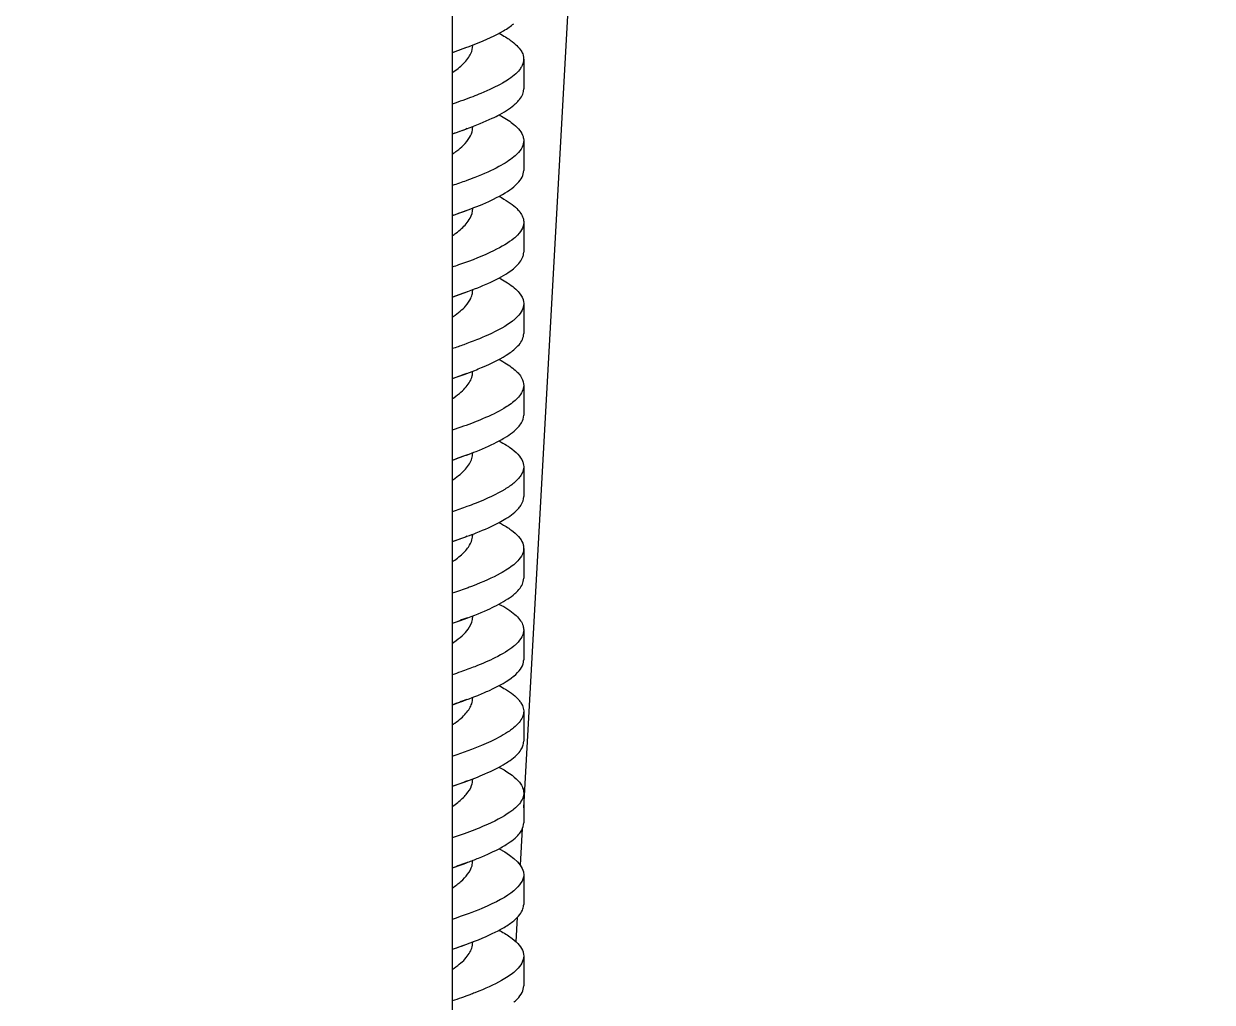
# Model space of a CAD drawing. Header units: millimetres. Extents: x 129 to 6329, y 33 to 3553.
# Drawn here: x 4556.4 to 4614.6, y 887.8 to 935.8 of the extents above; entities that cross this region are included whole.
import ezdxf

# ---------------------------------------------------------------- set-up
doc = ezdxf.new("R2010")
doc.units = ezdxf.units.MM
doc.layers.add('vistasIsometricas', color=255, linetype='Continuous')

msp = doc.modelspace()

# ---------------------------------------------------------------- linework, layer by layer
at = {"layer": 'vistasIsometricas', "extrusion": (0, 1, 0)}
for p, q in [((4577.379, 1055.264), (4577.379, 777.92)), ((4580.879, 897.382), (4589.65, 1055.262)), ((4578.379, 934.773), (4578.379, 934.793)), ((4580.879, 934.103), (4580.879, 932.639)), ((4578.379, 930.773), (4578.379, 930.793)), ((4580.879, 930.103), (4580.879, 928.639)), ((4578.379, 926.773), (4578.379, 926.793)), ((4580.879, 926.103), (4580.879, 924.639)), ((4578.379, 922.773), (4578.379, 922.793)), ((4580.879, 922.103), (4580.879, 920.639)), ((4578.379, 918.773), (4578.379, 918.793)), ((4580.879, 918.103), (4580.879, 916.639)), ((4578.379, 914.773), (4578.379, 914.793)), ((4580.879, 914.103), (4580.879, 912.639)), ((4578.379, 910.773), (4578.379, 910.793)), ((4580.879, 910.103), (4580.879, 908.639)), ((4578.379, 906.773), (4578.379, 906.793)), ((4580.879, 906.103), (4580.879, 904.639)), ((4578.379, 902.773), (4578.379, 902.793)), ((4580.879, 902.103), (4580.879, 900.639)), ((4578.379, 898.773), (4578.379, 898.793)), ((4580.879, 898.103), (4580.879, 896.639)), ((4580.722, 894.557), (4580.823, 896.368)), ((4578.379, 894.773), (4578.379, 894.793)), ((4580.879, 894.103), (4580.879, 892.639)), ((4580.668, 893.577), (4580.668, 893.577)), ((4580.513, 890.797), (4580.581, 892.014)), ((4578.379, 890.773), (4578.379, 890.793)), ((4580.879, 890.103), (4580.879, 888.639)), ((4580.432, 889.337), (4580.432, 889.337))]:
    msp.add_line(p, q, dxfattribs=at)
at = {"layer": 'vistasIsometricas'}
msp.add_circle((4757.479, 1010.469), 259.373, dxfattribs=at)
for points, knots in [([(4577.379, 934.435), (4577.745, 934.558), (4578.089, 934.681), (4578.406, 934.804), (4578.432, 934.814), (4578.459, 934.824), (4578.485, 934.835), (4579.044, 935.054), (4579.518, 935.274), (4579.891, 935.494), (4580.085, 935.608), (4580.252, 935.723), (4580.39, 935.838)], [0.262816555, 0.262816555, 0.262816555, 0.262816555, 0.26334826, 0.26334826, 0.26334826, 0.263392943, 0.263392943, 0.263392943, 0.264343134, 0.264343134, 0.264343134, 0.264838028, 0.264838028, 0.264838028, 0.264838028]), ([(4579.672, 935.371), (4579.785, 935.311), (4579.89, 935.251), (4580.071, 935.139), (4580.148, 935.088), (4580.463, 934.862), (4580.64, 934.689), (4580.794, 934.444), (4580.827, 934.373), (4580.9, 934.133), (4580.886, 933.965), (4580.783, 933.746), (4580.754, 933.697), (4580.599, 933.473), (4580.41, 933.3), (4580.059, 933.06), (4579.952, 932.993), (4579.54, 932.756), (4579.186, 932.587), (4578.652, 932.365), (4578.52, 932.312), (4578.073, 932.139), (4577.737, 932.019), (4577.379, 931.899)], [9.3135391, 9.3135391, 9.3135391, 9.3135391, 9.3501627, 9.3501627, 9.381288, 9.381288, 9.4865967, 9.4865967, 9.5296409, 9.5296409, 9.6319803, 9.6319803, 9.6619946, 9.6619946, 9.7672038, 9.7672038, 9.807681, 9.807681, 9.9105933, 9.9105933, 9.9425042, 9.9425042, 10.0154294, 10.0154294, 10.0154294, 10.0154294]), ([(4577.379, 933.44), (4577.48, 933.509), (4577.573, 933.577), (4577.754, 933.721), (4577.839, 933.796), (4578.09, 934.043), (4578.216, 934.213), (4578.349, 934.512), (4578.378, 934.639), (4578.379, 934.769), (4578.379, 934.771), (4578.379, 934.773)], [-1.9501897, -1.9501897, -1.9501897, -1.9501897, -1.9182558, -1.9182558, -1.8832244, -1.8832244, -1.8035595, -1.8035595, -1.7441997, -1.7441997, -1.7432229, -1.7432229, -1.7432229, -1.7432229]), ([(4577.379, 930.435), (4577.468, 930.465), (4577.555, 930.494), (4577.79, 930.576), (4577.934, 930.627), (4578.546, 930.852), (4578.966, 931.025), (4579.464, 931.263), (4579.591, 931.327), (4580.023, 931.562), (4580.276, 931.732), (4580.526, 931.957), (4580.58, 932.011), (4580.778, 932.238), (4580.862, 932.41), (4580.878, 932.602), (4580.879, 932.621), (4580.879, 932.639)], [7.826063, 7.826063, 7.826063, 7.826063, 7.8441375, 7.8441375, 7.8753774, 7.8753774, 7.9803947, 7.9803947, 8.0195521, 8.0195521, 8.1227716, 8.1227716, 8.1556066, 8.1556066, 8.2603029, 8.2603029, 8.2716982, 8.2716982, 8.2716982, 8.2716982]), ([(4579.672, 931.371), (4579.712, 931.35), (4579.75, 931.329), (4579.788, 931.308), (4580.03, 931.172), (4580.235, 931.035), (4580.398, 930.899), (4580.636, 930.701), (4580.787, 930.503), (4580.848, 930.305), (4580.858, 930.273), (4580.865, 930.24), (4580.871, 930.208), (4580.908, 929.978), (4580.822, 929.748), (4580.617, 929.518), (4580.553, 929.446), (4580.478, 929.374), (4580.39, 929.302)], [0.741625451, 0.741625451, 0.741625451, 0.741625451, 0.741716702, 0.741716702, 0.741716702, 0.742306079, 0.742306079, 0.742306079, 0.74316179, 0.74316179, 0.74316179, 0.743300948, 0.743300948, 0.743300948, 0.744295821, 0.744295821, 0.744295821, 0.744606877, 0.744606877, 0.744606877, 0.744606877]), ([(4577.379, 929.44), (4577.46, 929.495), (4577.537, 929.551), (4577.723, 929.694), (4577.826, 929.783), (4578.045, 929.998), (4578.148, 930.125), (4578.299, 930.379), (4578.347, 930.505), (4578.375, 930.679), (4578.379, 930.726), (4578.379, 930.773)], [-3.8175177, -3.8175177, -3.8175177, -3.8175177, -3.7917103, -3.7917103, -3.7506365, -3.7506365, -3.6913613, -3.6913613, -3.6325607, -3.6325607, -3.610575, -3.610575, -3.610575, -3.610575]), ([(4580.39, 929.302), (4580.199, 929.143), (4579.953, 928.985), (4579.656, 928.827), (4579.326, 928.651), (4578.933, 928.475), (4578.485, 928.299), (4578.348, 928.245), (4578.205, 928.191), (4578.058, 928.137), (4577.842, 928.057), (4577.615, 927.978), (4577.379, 927.899)], [0.744606879, 0.744606879, 0.744606879, 0.744606879, 0.745290713, 0.745290713, 0.745290713, 0.746051964, 0.746051964, 0.746051964, 0.746285591, 0.746285591, 0.746285591, 0.746628404, 0.746628404, 0.746628404, 0.746628404]), ([(4580.391, 927.838), (4580.649, 928.051), (4580.806, 928.264), (4580.872, 928.532), (4580.879, 928.586), (4580.879, 928.639)], [0.0000129, 0.0000129, 0.0000129, 0.0000129, 0.1295757, 0.1295757, 0.162141, 0.162141, 0.162141, 0.162141]), ([(4577.379, 926.435), (4577.485, 926.47), (4577.589, 926.506), (4577.691, 926.542), (4578.114, 926.689), (4578.498, 926.835), (4578.839, 926.979), (4579.041, 927.064), (4579.227, 927.148), (4579.399, 927.232), (4579.82, 927.437), (4580.151, 927.639), (4580.391, 927.838)], [0.248029667, 0.248029667, 0.248029667, 0.248029667, 0.24814667, 0.24814667, 0.24814667, 0.248632566, 0.248632566, 0.248632566, 0.248918796, 0.248918796, 0.248918796, 0.249620553, 0.249620553, 0.249620553, 0.249620553]), ([(4579.672, 927.371), (4579.712, 927.35), (4579.75, 927.329), (4579.788, 927.308), (4580.108, 927.128), (4580.362, 926.948), (4580.543, 926.768), (4580.698, 926.614), (4580.8, 926.459), (4580.848, 926.305), (4580.871, 926.229), (4580.882, 926.153), (4580.879, 926.077), (4580.869, 925.847), (4580.737, 925.617), (4580.488, 925.386), (4580.457, 925.358), (4580.425, 925.33), (4580.391, 925.302)], [0.747405753, 0.747405753, 0.747405753, 0.747405753, 0.747497027, 0.747497027, 0.747497027, 0.748275316, 0.748275316, 0.748275316, 0.748942114, 0.748942114, 0.748942114, 0.7492702, 0.7492702, 0.7492702, 0.75026507, 0.75026507, 0.75026507, 0.750387201, 0.750387201, 0.750387201, 0.750387201]), ([(4577.379, 925.44), (4577.439, 925.481), (4577.496, 925.522), (4577.756, 925.715), (4577.926, 925.868), (4578.135, 926.114), (4578.199, 926.206), (4578.336, 926.456), (4578.379, 926.615), (4578.379, 926.773)], [-4.3600076, -4.3600076, -4.3600076, -4.3600076, -4.3410546, -4.3410546, -4.2697397, -4.2697397, -4.2268799, -4.2268799, -4.1530318, -4.1530318, -4.1530318, -4.1530318]), ([(4580.391, 925.302), (4580.146, 925.1), (4579.813, 924.898), (4579.399, 924.696), (4578.927, 924.466), (4578.351, 924.236), (4577.691, 924.006), (4577.589, 923.97), (4577.485, 923.934), (4577.379, 923.899)], [0.750387203, 0.750387203, 0.750387203, 0.750387203, 0.751259949, 0.751259949, 0.751259949, 0.752254843, 0.752254843, 0.752254843, 0.752408767, 0.752408767, 0.752408767, 0.752408767]), ([(4577.379, 922.435), (4577.392, 922.439), (4577.405, 922.443), (4577.918, 922.616), (4578.374, 922.785), (4578.899, 923.003), (4579.013, 923.053), (4579.508, 923.276), (4579.835, 923.449), (4580.199, 923.69), (4580.291, 923.756), (4580.582, 923.993), (4580.727, 924.162), (4580.832, 924.385), (4580.85, 924.438), (4580.873, 924.54), (4580.879, 924.59), (4580.879, 924.639)], [6.2041498, 6.2041498, 6.2041498, 6.2041498, 6.2067489, 6.2067489, 6.3091162, 6.3091162, 6.339217, 6.339217, 6.4444177, 6.4444177, 6.4847979, 6.4847979, 6.5877359, 6.5877359, 6.6197143, 6.6197143, 6.649795, 6.649795, 6.649795, 6.649795]), ([(4579.672, 923.371), (4579.7, 923.357), (4579.727, 923.342), (4579.753, 923.327), (4579.873, 923.261), (4579.983, 923.195), (4580.084, 923.129), (4580.337, 922.963), (4580.53, 922.799), (4580.662, 922.637), (4580.781, 922.49), (4580.85, 922.345), (4580.872, 922.2), (4580.884, 922.115), (4580.88, 922.03), (4580.86, 921.946), (4580.808, 921.729), (4580.647, 921.514), (4580.391, 921.302)], [0.751521343, 0.751521343, 0.751521343, 0.751521343, 0.751577236, 0.751577236, 0.751577236, 0.751829714, 0.751829714, 0.751829714, 0.752462967, 0.752462967, 0.752462967, 0.753033514, 0.753033514, 0.753033514, 0.753370213, 0.753370213, 0.753370213, 0.754237314, 0.754237314, 0.754237314, 0.754237314]), ([(4577.379, 921.44), (4577.395, 921.451), (4577.411, 921.462), (4577.674, 921.645), (4577.876, 921.818), (4578.14, 922.116), (4578.225, 922.241), (4578.322, 922.448), (4578.349, 922.531), (4578.374, 922.666), (4578.379, 922.72), (4578.379, 922.773)], [-5.0625404, -5.0625404, -5.0625404, -5.0625404, -5.0574814, -5.0574814, -4.9771248, -4.9771248, -4.9187283, -4.9187283, -4.8805038, -4.8805038, -4.8555844, -4.8555844, -4.8555844, -4.8555844]), ([(4580.391, 921.302), (4580.372, 921.286), (4580.353, 921.271), (4580.333, 921.255), (4580.035, 921.022), (4579.623, 920.792), (4579.119, 920.565), (4578.767, 920.406), (4578.371, 920.249), (4577.939, 920.094), (4577.759, 920.029), (4577.572, 919.964), (4577.379, 919.899)], [0.754237314, 0.754237314, 0.754237314, 0.754237314, 0.754300608, 0.754300608, 0.754300608, 0.755256043, 0.755256043, 0.755256043, 0.755923678, 0.755923678, 0.755923678, 0.756203566, 0.756203566, 0.756203566, 0.756203566]), ([(4580.391, 919.838), (4580.597, 920.009), (4580.74, 920.18), (4580.815, 920.351), (4580.858, 920.447), (4580.879, 920.543), (4580.879, 920.639)], [0.241716672, 0.241716672, 0.241716672, 0.241716672, 0.242455754, 0.242455754, 0.242455754, 0.242871565, 0.242871565, 0.242871565, 0.242871565]), ([(4577.379, 918.435), (4577.776, 918.568), (4578.146, 918.701), (4578.485, 918.835), (4578.6, 918.88), (4578.71, 918.925), (4578.817, 918.97), (4579.365, 919.2), (4579.816, 919.43), (4580.153, 919.66), (4580.24, 919.719), (4580.319, 919.778), (4580.391, 919.838)], [0.239695082, 0.239695082, 0.239695082, 0.239695082, 0.240271585, 0.240271585, 0.240271585, 0.240465996, 0.240465996, 0.240465996, 0.241460867, 0.241460867, 0.241460867, 0.24171667, 0.24171667, 0.24171667, 0.24171667]), ([(4579.672, 919.371), (4579.805, 919.3), (4579.928, 919.229), (4580.152, 919.086), (4580.252, 919.015), (4580.504, 918.817), (4580.629, 918.69), (4580.81, 918.431), (4580.863, 918.299), (4580.885, 918.071), (4580.874, 917.975), (4580.806, 917.779), (4580.749, 917.68), (4580.555, 917.435), (4580.393, 917.291), (4580.099, 917.086), (4580.005, 917.026), (4579.614, 916.794), (4579.262, 916.622), (4578.722, 916.393), (4578.582, 916.336), (4578.111, 916.153), (4577.757, 916.026), (4577.379, 915.899)], [12.5572076, 12.5572076, 12.5572076, 12.5572076, 12.6005151, 12.6005151, 12.6434784, 12.6434784, 12.7207659, 12.7207659, 12.8003522, 12.8003522, 12.8588979, 12.8588979, 12.9190459, 12.9190459, 13.0068373, 13.0068373, 13.0431922, 13.0431922, 13.1475381, 13.1475381, 13.1819055, 13.1819055, 13.2589666, 13.2589666, 13.2589666, 13.2589666]), ([(4577.379, 917.44), (4577.406, 917.458), (4577.432, 917.476), (4577.585, 917.585), (4577.701, 917.676), (4577.9, 917.852), (4577.984, 917.937), (4578.209, 918.201), (4578.309, 918.38), (4578.37, 918.63), (4578.379, 918.702), (4578.379, 918.773)], [-4.4401981, -4.4401981, -4.4401981, -4.4401981, -4.4317901, -4.4317901, -4.3895443, -4.3895443, -4.3498361, -4.3498361, -4.2665267, -4.2665267, -4.2332323, -4.2332323, -4.2332323, -4.2332323]), ([(4577.379, 914.435), (4577.624, 914.517), (4577.859, 914.599), (4578.243, 914.741), (4578.398, 914.8), (4578.978, 915.03), (4579.356, 915.202), (4579.77, 915.424), (4579.859, 915.474), (4580.23, 915.699), (4580.454, 915.872), (4580.673, 916.116), (4580.725, 916.186), (4580.841, 916.384), (4580.879, 916.511), (4580.879, 916.639)], [4.5822291, 4.5822291, 4.5822291, 4.5822291, 4.6321716, 4.6321716, 4.6679708, 4.6679708, 4.7719881, 4.7719881, 4.802614, 4.802614, 4.9079376, 4.9079376, 4.9503093, 4.9503093, 5.0278948, 5.0278948, 5.0278948, 5.0278948]), ([(4579.672, 915.371), (4579.805, 915.3), (4579.928, 915.229), (4580.039, 915.158), (4580.088, 915.127), (4580.135, 915.096), (4580.179, 915.065), (4580.513, 914.833), (4580.728, 914.602), (4580.823, 914.374), (4580.845, 914.322), (4580.86, 914.27), (4580.869, 914.217), (4580.9, 914.038), (4580.857, 913.86), (4580.744, 913.684), (4580.662, 913.556), (4580.543, 913.428), (4580.391, 913.302)], [0.763432831, 0.763432831, 0.763432831, 0.763432831, 0.763713881, 0.763713881, 0.763713881, 0.763836551, 0.763836551, 0.763836551, 0.764759216, 0.764759216, 0.764759216, 0.764971599, 0.764971599, 0.764971599, 0.765700449, 0.765700449, 0.765700449, 0.766229317, 0.766229317, 0.766229317, 0.766229317]), ([(4577.379, 913.44), (4577.399, 913.454), (4577.419, 913.467), (4577.677, 913.648), (4577.873, 913.816), (4578.182, 914.161), (4578.289, 914.339), (4578.367, 914.603), (4578.379, 914.688), (4578.379, 914.773)], [-6.3080969, -6.3080969, -6.3080969, -6.3080969, -6.3017698, -6.3017698, -6.2237726, -6.2237726, -6.1407564, -6.1407564, -6.1010727, -6.1010727, -6.1010727, -6.1010727]), ([(4580.391, 913.302), (4580.266, 913.198), (4580.118, 913.095), (4579.949, 912.993), (4579.565, 912.76), (4579.072, 912.53), (4578.495, 912.303), (4578.366, 912.252), (4578.234, 912.202), (4578.097, 912.151), (4577.868, 912.067), (4577.628, 911.983), (4577.379, 911.899)], [0.766229317, 0.766229317, 0.766229317, 0.766229317, 0.766661411, 0.766661411, 0.766661411, 0.76764338, 0.76764338, 0.76764338, 0.767861769, 0.767861769, 0.767861769, 0.768228107, 0.768228107, 0.768228107, 0.768228107]), ([(4577.379, 910.435), (4577.636, 910.521), (4577.881, 910.607), (4578.265, 910.749), (4578.409, 910.804), (4578.978, 911.031), (4579.354, 911.201), (4579.79, 911.434), (4579.899, 911.497), (4580.277, 911.733), (4580.491, 911.905), (4580.685, 912.132), (4580.724, 912.185), (4580.838, 912.372), (4580.879, 912.506), (4580.879, 912.639)], [4.582697, 4.582697, 4.582697, 4.582697, 4.6350547, 4.6350547, 4.6686599, 4.6686599, 4.7721453, 4.7721453, 4.81021, 4.81021, 4.9150135, 4.9150135, 4.9473923, 4.9473923, 5.0283885, 5.0283885, 5.0283885, 5.0283885]), ([(4579.672, 911.371), (4579.75, 911.33), (4579.824, 911.288), (4579.895, 911.246), (4580.072, 911.142), (4580.225, 911.038), (4580.355, 910.934), (4580.634, 910.711), (4580.802, 910.49), (4580.858, 910.269), (4580.86, 910.26), (4580.862, 910.252), (4580.864, 910.243), (4580.913, 910.012), (4580.839, 909.782), (4580.647, 909.552), (4580.577, 909.469), (4580.491, 909.385), (4580.391, 909.302)], [0.770052813, 0.770052813, 0.770052813, 0.770052813, 0.770228474, 0.770228474, 0.770228474, 0.770668103, 0.770668103, 0.770668103, 0.771608569, 0.771608569, 0.771608569, 0.771645059, 0.771645059, 0.771645059, 0.77262941, 0.77262941, 0.77262941, 0.772988665, 0.772988665, 0.772988665, 0.772988665]), ([(4577.379, 909.44), (4577.422, 909.469), (4577.463, 909.499), (4577.597, 909.596), (4577.684, 909.663), (4577.932, 909.876), (4578.068, 910.021), (4578.25, 910.285), (4578.309, 910.404), (4578.367, 910.606), (4578.379, 910.69), (4578.379, 910.773)], [-6.8496488, -6.8496488, -6.8496488, -6.8496488, -6.8360459, -6.8360459, -6.8044584, -6.8044584, -6.736864, -6.736864, -6.6816722, -6.6816722, -6.6427084, -6.6427084, -6.6427084, -6.6427084]), ([(4580.391, 909.302), (4580.213, 909.155), (4579.988, 909.008), (4579.721, 908.862), (4579.35, 908.659), (4578.896, 908.457), (4578.374, 908.256), (4578.302, 908.228), (4578.227, 908.2), (4578.152, 908.172), (4577.907, 908.081), (4577.649, 907.99), (4577.379, 907.899)], [0.772988665, 0.772988665, 0.772988665, 0.772988665, 0.773621341, 0.773621341, 0.773621341, 0.774498748, 0.774498748, 0.774498748, 0.774620986, 0.774620986, 0.774620986, 0.775018031, 0.775018031, 0.775018031, 0.775018031]), ([(4577.379, 906.435), (4577.515, 906.48), (4577.647, 906.526), (4578.269, 906.745), (4578.712, 906.918), (4579.257, 907.162), (4579.405, 907.233), (4579.873, 907.472), (4580.146, 907.641), (4580.419, 907.86), (4580.476, 907.91), (4580.706, 908.133), (4580.817, 908.307), (4580.873, 908.533), (4580.879, 908.586), (4580.879, 908.639)], [2.9603005, 2.9603005, 2.9603005, 2.9603005, 2.9878858, 2.9878858, 3.0932083, 3.0932083, 3.1359331, 3.1359331, 3.2383484, 3.2383484, 3.2686134, 3.2686134, 3.3737939, 3.3737939, 3.4059496, 3.4059496, 3.4059496, 3.4059496]), ([(4579.672, 907.371), (4579.712, 907.35), (4579.75, 907.329), (4579.788, 907.308), (4580.087, 907.14), (4580.329, 906.971), (4580.507, 906.803), (4580.682, 906.637), (4580.797, 906.471), (4580.848, 906.305), (4580.868, 906.241), (4580.878, 906.176), (4580.879, 906.112), (4580.882, 905.882), (4580.762, 905.651), (4580.525, 905.421), (4580.484, 905.381), (4580.439, 905.342), (4580.391, 905.302)], [0.776307446, 0.776307446, 0.776307446, 0.776307446, 0.776398749, 0.776398749, 0.776398749, 0.777126814, 0.777126814, 0.777126814, 0.777843837, 0.777843837, 0.777843837, 0.778121693, 0.778121693, 0.778121693, 0.779116564, 0.779116564, 0.779116564, 0.779288924, 0.779288924, 0.779288924, 0.779288924]), ([(4577.379, 905.44), (4577.406, 905.458), (4577.432, 905.477), (4577.763, 905.711), (4577.995, 905.926), (4578.262, 906.297), (4578.333, 906.451), (4578.374, 906.662), (4578.379, 906.718), (4578.379, 906.773)], [-7.5528546, -7.5528546, -7.5528546, -7.5528546, -7.5443178, -7.5443178, -7.4438392, -7.4438392, -7.3716936, -7.3716936, -7.3458029, -7.3458029, -7.3458029, -7.3458029]), ([(4580.391, 905.302), (4580.16, 905.111), (4579.851, 904.921), (4579.47, 904.731), (4579.181, 904.587), (4578.851, 904.443), (4578.485, 904.299), (4578.266, 904.213), (4578.034, 904.127), (4577.79, 904.041), (4577.657, 903.993), (4577.52, 903.946), (4577.379, 903.899)], [0.779288925, 0.779288925, 0.779288925, 0.779288925, 0.780111446, 0.780111446, 0.780111446, 0.78073401, 0.78073401, 0.78073401, 0.781106335, 0.781106335, 0.781106335, 0.781310479, 0.781310479, 0.781310479, 0.781310479]), ([(4580.391, 903.838), (4580.666, 904.065), (4580.825, 904.292), (4580.868, 904.517), (4580.875, 904.558), (4580.879, 904.599), (4580.879, 904.639)], [0.217713902, 0.217713902, 0.217713902, 0.217713902, 0.218687096, 0.218687096, 0.218687096, 0.218864176, 0.218864176, 0.218864176, 0.218864176]), ([(4577.379, 902.435), (4577.39, 902.438), (4577.4, 902.442), (4577.41, 902.445), (4577.854, 902.595), (4578.262, 902.744), (4578.629, 902.892), (4578.83, 902.973), (4579.019, 903.055), (4579.196, 903.136), (4579.699, 903.367), (4580.096, 903.597), (4580.377, 903.826), (4580.381, 903.83), (4580.386, 903.834), (4580.391, 903.838)], [0.215741219, 0.215741219, 0.215741219, 0.215741219, 0.215755888, 0.215755888, 0.215755888, 0.216378991, 0.216378991, 0.216378991, 0.216720607, 0.216720607, 0.216720607, 0.217697513, 0.217697513, 0.217697513, 0.217713902, 0.217713902, 0.217713902, 0.217713902]), ([(4579.672, 903.371), (4579.785, 903.311), (4579.89, 903.251), (4580.268, 903.017), (4580.485, 902.843), (4580.677, 902.62), (4580.714, 902.57), (4580.854, 902.35), (4580.897, 902.181), (4580.863, 901.945), (4580.844, 901.88), (4580.739, 901.642), (4580.594, 901.469), (4580.321, 901.244), (4580.253, 901.193), (4579.935, 900.973), (4579.631, 900.804), (4579.124, 900.565), (4578.968, 900.497), (4578.388, 900.254), (4577.919, 900.081), (4577.395, 899.904), (4577.387, 899.902), (4577.379, 899.899)], [15.8007285, 15.8007285, 15.8007285, 15.8007285, 15.8372772, 15.8372772, 15.9425792, 15.9425792, 15.9726403, 15.9726403, 16.0758005, 16.0758005, 16.1151995, 16.1151995, 16.2202581, 16.2202581, 16.2512562, 16.2512562, 16.3538815, 16.3538815, 16.3956249, 16.3956249, 16.5009324, 16.5009324, 16.5026005, 16.5026005, 16.5026005, 16.5026005]), ([(4577.379, 901.44), (4577.422, 901.469), (4577.464, 901.499), (4577.726, 901.689), (4577.907, 901.85), (4578.183, 902.168), (4578.278, 902.325), (4578.363, 902.579), (4578.379, 902.676), (4578.379, 902.773)], [-6.9303052, -6.9303052, -6.9303052, -6.9303052, -6.9166346, -6.9166346, -6.8417644, -6.8417644, -6.7684699, -6.7684699, -6.7233052, -6.7233052, -6.7233052, -6.7233052]), ([(4577.379, 898.435), (4577.777, 898.568), (4578.147, 898.702), (4578.658, 898.903), (4578.821, 898.97), (4579.365, 899.207), (4579.701, 899.376), (4580.062, 899.598), (4580.141, 899.65), (4580.457, 899.876), (4580.635, 900.049), (4580.786, 900.286), (4580.818, 900.349), (4580.866, 900.489), (4580.879, 900.564), (4580.879, 900.639)], [1.3383132, 1.3383132, 1.3383132, 1.3383132, 1.4193562, 1.4193562, 1.460099, 1.460099, 1.5629586, 1.5629586, 1.594683, 1.594683, 1.6996146, 1.6996146, 1.7382963, 1.7382963, 1.7839885, 1.7839885, 1.7839885, 1.7839885]), ([(4579.672, 899.371), (4579.712, 899.35), (4579.75, 899.329), (4579.788, 899.308), (4579.833, 899.282), (4579.878, 899.257), (4579.921, 899.231), (4580.306, 899.001), (4580.58, 898.771), (4580.733, 898.54), (4580.786, 898.462), (4580.824, 898.383), (4580.848, 898.305), (4580.895, 898.153), (4580.889, 898.001), (4580.83, 897.85), (4580.759, 897.667), (4580.611, 897.484), (4580.391, 897.302)], [0.787868142, 0.787868142, 0.787868142, 0.787868142, 0.787959445, 0.787959445, 0.787959445, 0.788070482, 0.788070482, 0.788070482, 0.789065352, 0.789065352, 0.789065352, 0.789404531, 0.789404531, 0.789404531, 0.790060244, 0.790060244, 0.790060244, 0.790849616, 0.790849616, 0.790849616, 0.790849616]), ([(4577.379, 897.44), (4577.568, 897.569), (4577.731, 897.697), (4577.94, 897.893), (4578.004, 897.96), (4578.186, 898.175), (4578.275, 898.323), (4578.362, 898.572), (4578.379, 898.672), (4578.379, 898.773)], [-8.7981236, -8.7981236, -8.7981236, -8.7981236, -8.738181, -8.738181, -8.7069775, -8.7069775, -8.638137, -8.638137, -8.5911491, -8.5911491, -8.5911491, -8.5911491]), ([(4580.391, 897.302), (4580.333, 897.254), (4580.271, 897.207), (4580.203, 897.159), (4579.878, 896.929), (4579.438, 896.699), (4578.9, 896.469), (4578.767, 896.412), (4578.629, 896.355), (4578.485, 896.299), (4578.146, 896.165), (4577.776, 896.032), (4577.379, 895.899)], [0.790849619, 0.790849619, 0.790849619, 0.790849619, 0.791055114, 0.791055114, 0.791055114, 0.792049989, 0.792049989, 0.792049989, 0.792294701, 0.792294701, 0.792294701, 0.792871154, 0.792871154, 0.792871154, 0.792871154]), ([(4577.379, 894.435), (4577.643, 894.524), (4577.896, 894.612), (4578.322, 894.77), (4578.499, 894.839), (4579.085, 895.077), (4579.448, 895.246), (4579.846, 895.467), (4579.933, 895.518), (4580.29, 895.742), (4580.502, 895.915), (4580.702, 896.154), (4580.747, 896.219), (4580.847, 896.403), (4580.879, 896.521), (4580.879, 896.639)], [1.3385913, 1.3385913, 1.3385913, 1.3385913, 1.3925122, 1.3925122, 1.4343281, 1.4343281, 1.5369452, 1.5369452, 1.5678993, 1.5678993, 1.6729724, 1.6729724, 1.7124263, 1.7124263, 1.7842666, 1.7842666, 1.7842666, 1.7842666]), ([(4579.672, 895.371), (4580.447, 894.955), (4580.905, 894.52), (4580.878, 894.065), (4580.863, 893.816), (4580.705, 893.562), (4580.391, 893.302)], [0.797437896, 0.797437896, 0.797437896, 0.797437896, 0.799156633, 0.799156633, 0.799156633, 0.800095787, 0.800095787, 0.800095787, 0.800095787]), ([(4577.379, 893.44), (4577.535, 893.546), (4577.673, 893.652), (4577.929, 893.877), (4578.042, 893.996), (4578.236, 894.255), (4578.308, 894.395), (4578.368, 894.615), (4578.379, 894.694), (4578.379, 894.773)], [-9.3396851, -9.3396851, -9.3396851, -9.3396851, -9.2902085, -9.2902085, -9.2349226, -9.2349226, -9.1695978, -9.1695978, -9.1326815, -9.1326815, -9.1326815, -9.1326815]), ([(4580.391, 893.302), (4580.052, 893.021), (4579.531, 892.734), (4578.834, 892.44), (4578.411, 892.262), (4577.919, 892.082), (4577.371, 891.899)], [0.800095787, 0.800095787, 0.800095787, 0.800095787, 0.801107646, 0.801107646, 0.801107646, 0.80172111, 0.80172111, 0.80172111, 0.80172111]), ([(4580.391, 891.838), (4580.511, 891.937), (4580.609, 892.036), (4580.758, 892.231), (4580.81, 892.325), (4580.867, 892.493), (4580.879, 892.566), (4580.879, 892.639)], [0.0000073, 0.0000073, 0.0000073, 0.0000073, 0.0603167, 0.0603167, 0.1175912, 0.1175912, 0.1620162, 0.1620162, 0.1620162, 0.1620162]), ([(4577.379, 890.435), (4577.533, 890.487), (4577.683, 890.538), (4578.421, 890.8), (4578.94, 891.009), (4579.574, 891.316), (4579.756, 891.413), (4580.101, 891.619), (4580.259, 891.728), (4580.391, 891.838)], [4.5825905, 4.5825905, 4.5825905, 4.5825905, 4.6139833, 4.6139833, 4.7413701, 4.7413701, 4.8000752, 4.8000752, 4.8662478, 4.8662478, 4.8662478, 4.8662478]), ([(4579.672, 891.371), (4579.712, 891.35), (4579.75, 891.329), (4579.788, 891.308), (4579.989, 891.195), (4580.164, 891.082), (4580.311, 890.969), (4580.599, 890.747), (4580.78, 890.526), (4580.848, 890.305), (4580.851, 890.296), (4580.853, 890.287), (4580.856, 890.278), (4580.917, 890.048), (4580.856, 889.818), (4580.676, 889.587), (4580.601, 889.492), (4580.506, 889.397), (4580.391, 889.302)], [0.799428951, 0.799428951, 0.799428951, 0.799428951, 0.799520125, 0.799520125, 0.799520125, 0.800009116, 0.800009116, 0.800009116, 0.80096521, 0.80096521, 0.80096521, 0.801003984, 0.801003984, 0.801003984, 0.801998857, 0.801998857, 0.801998857, 0.802410295, 0.802410295, 0.802410295, 0.802410295]), ([(4577.379, 889.44), (4577.632, 889.613), (4577.839, 889.784), (4578.082, 890.047), (4578.153, 890.138), (4578.262, 890.315), (4578.304, 890.401), (4578.363, 890.582), (4578.379, 890.678), (4578.379, 890.773)], [-10.0427919, -10.0427919, -10.0427919, -10.0427919, -9.9625246, -9.9625246, -9.9203935, -9.9203935, -9.8803167, -9.8803167, -9.835809, -9.835809, -9.835809, -9.835809]), ([(4580.391, 889.302), (4580.227, 889.167), (4580.024, 889.032), (4579.784, 888.897), (4579.429, 888.697), (4578.992, 888.498), (4578.485, 888.299), (4578.407, 888.268), (4578.327, 888.237), (4578.245, 888.206), (4577.974, 888.104), (4577.684, 888.002), (4577.379, 887.899)], [0.802410295, 0.802410295, 0.802410295, 0.802410295, 0.802993751, 0.802993751, 0.802993751, 0.803855381, 0.803855381, 0.803855381, 0.80398862, 0.80398862, 0.80398862, 0.804431823, 0.804431823, 0.804431823, 0.804431823]), ([(4580.391, 887.838), (4580.453, 887.889), (4580.509, 887.94), (4580.56, 887.992), (4580.769, 888.205), (4580.879, 888.421), (4580.879, 888.639)], [0.197363697, 0.197363697, 0.197363697, 0.197363697, 0.197574023, 0.197574023, 0.197574023, 0.198442445, 0.198442445, 0.198442445, 0.198442445])]:
    msp.add_open_spline(points, degree=3, knots=knots, dxfattribs=at)
for points in [[(4578.078, 934.68), (4577.843, 934.593), (4577.61, 934.505), (4577.379, 934.417)], [(4577.968, 932.104), (4577.968, 932.104), (4577.968, 932.104), (4577.968, 932.104)], [(4578.112, 930.692), (4577.866, 930.602), (4577.622, 930.51), (4577.379, 930.417)], [(4577.576, 927.966), (4577.576, 927.966), (4577.576, 927.966), (4577.576, 927.966)], [(4578.085, 926.682), (4577.848, 926.595), (4577.613, 926.506), (4577.379, 926.417)], [(4577.968, 924.104), (4577.968, 924.104), (4577.968, 924.104), (4577.968, 924.104)], [(4578.112, 922.693), (4577.866, 922.602), (4577.622, 922.51), (4577.379, 922.417)], [(4577.967, 920.104), (4577.968, 920.104), (4577.968, 920.104), (4577.968, 920.104)], [(4577.576, 919.966), (4577.576, 919.966), (4577.576, 919.966), (4577.576, 919.966)], [(4578.079, 918.68), (4577.845, 918.594), (4577.611, 918.506), (4577.379, 918.417)], [(4578.113, 914.693), (4577.867, 914.602), (4577.622, 914.51), (4577.379, 914.417)], [(4577.576, 911.966), (4577.576, 911.966), (4577.576, 911.966), (4577.576, 911.966)], [(4577.967, 912.104), (4577.967, 912.104), (4577.967, 912.104), (4577.968, 912.104)], [(4578.112, 910.693), (4577.866, 910.602), (4577.622, 910.51), (4577.379, 910.417)], [(4577.576, 907.966), (4577.576, 907.966), (4577.576, 907.966), (4577.575, 907.966)], [(4577.967, 908.104), (4577.967, 908.104), (4577.968, 908.104), (4577.968, 908.104)], [(4578.112, 906.692), (4577.866, 906.602), (4577.622, 906.51), (4577.379, 906.417)], [(4578.08, 902.681), (4577.845, 902.594), (4577.611, 902.506), (4577.379, 902.417)], [(4578.112, 898.693), (4577.866, 898.602), (4577.622, 898.51), (4577.379, 898.417)], [(4577.576, 895.966), (4577.576, 895.966), (4577.576, 895.966), (4577.576, 895.966)], [(4577.968, 896.104), (4577.968, 896.104), (4577.968, 896.104), (4577.968, 896.104)], [(4578.113, 894.693), (4577.867, 894.602), (4577.622, 894.51), (4577.379, 894.417)], [(4577.967, 892.104), (4577.968, 892.104), (4577.968, 892.104), (4577.968, 892.104)], [(4577.576, 891.966), (4577.576, 891.966), (4577.576, 891.966), (4577.576, 891.966)], [(4578.112, 890.693), (4577.867, 890.602), (4577.622, 890.51), (4577.379, 890.417)], [(4577.576, 887.966), (4577.576, 887.966), (4577.575, 887.966), (4577.575, 887.966)], [(4577.967, 888.104), (4577.967, 888.104), (4577.967, 888.104), (4577.968, 888.104)]]:
    msp.add_open_spline(points, degree=3, dxfattribs=at)

doc.saveas('drawing.dxf')
